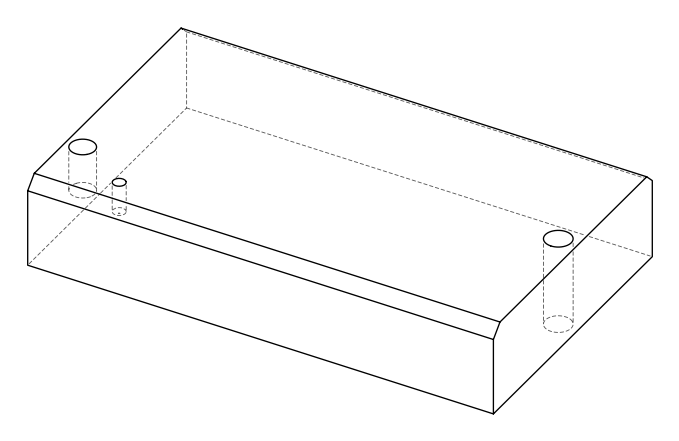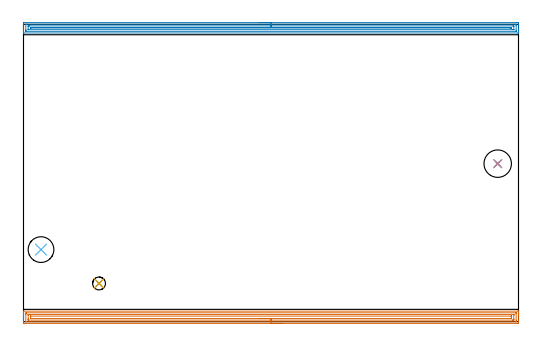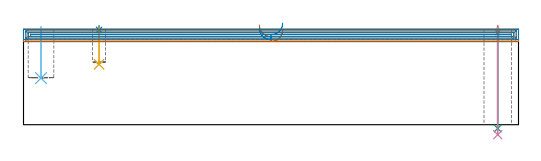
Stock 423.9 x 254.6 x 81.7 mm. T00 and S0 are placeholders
(PLAN: 8 operations, 5 tool changes, 28.6 min)
(1 SPOT_DRILL | STEP1HOLE | NXT0321_9005460120000 | 0.05 min | 181 mm3)
(2 SPOT_DRILL_1 | STEP1POCKET | NXT0321_9005460120000 | 0.03 min | 1 mm3)
(3 DRILL_THROUGH_HOLE_INTO_CENTER | STEP1HOLE | NXT0301_065 | 0.35 min | 5505 mm3)
(4 DRILL_TO_ENLARGE_THROUGH_HOLE | STEP1HOLE | UGT0301_056 | 0.37 min | 29706 mm3)
(5 DRILL_BLIND_HOLE_INTO_CENTER | STEP1POCKET | NXT0301_082 | 0.13 min | 2755 mm3)
(6 INDEXABLE_INSERT_DRILL_BLIND_HOLE_FROM_SOLID | STEP1POCKET_1 | NXT0302_015 | 0.18 min | 15773 mm3)
(7 AREA_MILL | FG_CHAMFER_SURFACE | UGT0205_001 | 13.81 min | 23351 mm3)
(8 AREA_MILL_1 | FG_CHAMFER_SURFACE_1 | UGT0205_001 | 13.73 min | 16793 mm3)
(TOOL NXT0321_9005460120000 | NC Spot Drill, 142deg, 12mm, Carbide, Uncoated | D12 PA142 FL30 Z2)
(TOOL NXT0301_065 | Carbide Drill 9.4mm [860.1-0940-075A1-MM 2214] | D9.4 PA140 FL98 Z2)
(TOOL UGT0301_056 | Twist Drill 23.5 mm | D23.5 PA118 FL155 Z2)
(TOOL NXT0301_082 | Carbide Drill 11.1mm [860.1-1110-033A1-MM 2214] | D11.1 PA140 FL55 Z2)
(TOOL NXT0302_015 | Index. Insert Drill 22mm [880-D2200L25-03] | D22 PA176 FL66 Z2)
(TOOL UGT0205_001 | Chamfer Mill 20 x 3 x 45 deg. | D20 FL50 Z2)
(OP 1 SPOT_DRILL)
G17 G21 G94 G90
T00 M6
G54
G17 G0 G90 X406.1 Y135.3 S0 M3
G43 Z91.7 H0
G94 G81 G98 Z78.7 F250. R84.7
G80
M5
M2
(OP 2 SPOT_DRILL_1)
G17 G21 G94 G90
T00 M6
G54
G17 G0 G90 X64.7 Y32.7 S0 M3
G43 Z91.7 H0
G94 G81 G98 Z81.222 F250. R84.7
G80
M5
M2
(OP 3 DRILL_THROUGH_HOLE_INTO_CENTER)
G17 G21 G94 G90
T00 M6
G54
G17 G0 G90 X406.1 Y135.3 S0 M3
G43 Z91.7 H1
G94 G73 G98 Z-3.211 F250. Q8.491 R83.7
G80
M5
M2
(OP 4 DRILL_TO_ENLARGE_THROUGH_HOLE)
G17 G21 G94 G90
T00 M6
G54
G17 G0 G90 X406.1 Y135.3 S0 M3
G43 Z91.7 H0
G94 G73 G98 Z-8.56 F250. Q22.565 R83.7
G80
M5
M2
(OP 5 DRILL_BLIND_HOLE_INTO_CENTER)
G17 G21 G94 G90
T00 M6
G54
G17 G0 G90 X64.7 Y32.7 S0 M3
G43 Z91.7 H1
G94 G81 G98 Z51.7 F250. R83.7
G80
M5
M2
(OP 6 INDEXABLE_INSERT_DRILL_BLIND_HOLE_FROM_SOLID)
G17 G21 G94 G90
T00 M6
G54
G17 G0 G90 X15. Y61.7 S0 M3
G43 Z91.7 H1
G94 G81 G98 Z39.9 F250. R83.7
G80
M5
M2
(OP 7 AREA_MILL)
G17 G21 G94 G90
T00 M6
G54
G17 G0 G90 X221.95 Y-1.5 S1061 M3
G43 Z91.7 H0
Z81.2
G94 G1 X221.912 Z80.328 F250.
X221.798 Z79.464
X221.609 Z78.612
X221.347 Z77.78
X221.013 Z76.974
X220.61 Z76.2
X220.142 Z75.464
X219.61 Z74.772
X219.021 Z74.129
X218.378 Z73.54
X217.686 Z73.008
X216.95 Z72.54
X216.176 Z72.137
X215.37 Z71.803
X214.538 Z71.541
X213.686 Z71.352
X212.822 Z71.238
X211.95 Z71.2
X0.621
X0.146 Y-1.495 Z71.203
X0.01 Y-1.492 Z71.206
X0. Y-1.352 Z71.345
Y5.947 Z78.642
Y6.483 Z79.18
Y6.826 Z79.522
Y7.362 Z80.058
Y7.705 Z80.4
Y8.676 Z81.376
X0.01 Y8.993 Z81.693
X0.174 Y9. Z81.7
X423.726
X423.89 Y8.993 Z81.693
X423.9 Y8.675 Z81.375
Y8.391 Z81.09
Y7.705 Z80.4
Y6.483 Z79.18
Y5.947 Z78.642
Y5.336 Z78.032
Y-0.816 Z71.881
X423.897 Y-1.084 Z71.613
X423.89 Y-1.492 Z71.205
X423.698 Y-1.496 Z71.202
X423.279 Y-1.5 Z71.2
X211.95
Y-0.086 Z72.614
X2.287
X2.045 Y-0.084 Z72.616
X2.016 Y-0.082 Z72.618
X2.01 Y-0.079 Z72.621
X2.006 Y-0.071 Z72.629
X2.002 Y-0.037 Z72.663
X2.001 Y-0.004 Z72.696
X2. Y0.196 Z72.896
Y6.348 Z79.048
X2.004 Y6.826 Z79.526
X2.009 Y7.218 Z79.918
X2.032 Y7.579 Z80.279
X2.408 Y7.584 Z80.284
X2.53 Y7.585 Z80.285
X421.613
X421.855 Y7.584 Z80.284
X421.884 Y7.582 Z80.282
X421.89 Y7.579 Z80.279
X421.894 Y7.571 Z80.271
X421.898 Y7.537 Z80.237
X421.899 Y7.504 Z80.204
X421.9 Y7.304 Z80.004
Y1.151 Z73.851
X421.896 Y0.674 Z73.374
X421.891 Y0.282 Z72.982
X421.868 Y-0.079 Z72.621
X421.492 Y-0.084 Z72.616
X421.37 Y-0.085 Z72.615
X211.95 Y-0.086 Z72.614
Y1.328 Z74.028
X4.195 Y1.329 Z74.029
X4.119
X4.059 Y1.332 Z74.032
X4.021 Y1.335 Z74.035
X4.01 Y1.339 Z74.039
X4.008 Y1.361 Z74.061
X4.003 Y1.553 Z74.253
X4. Y1.745 Z74.445
Y2.432 Z75.132
Y5.26 Z77.96
X4.002 Y5.947 Z78.647
X4.005 Y6.135 Z78.835
X4.01 Y6.161 Z78.861
X4.027 Y6.165 Z78.865
X4.082 Y6.168 Z78.868
X4.195 Y6.17 Z78.87
X4.861 Y6.171 Z78.871
X5.089
X419.705
X419.781 Y6.17 Z78.87
X419.841 Y6.168 Z78.868
X419.879 Y6.165 Z78.865
X419.89 Y6.161 Z78.861
X419.892 Y6.139 Z78.839
X419.897 Y5.947 Z78.647
X419.9 Y5.755 Z78.455
Y5.068 Z77.768
Y2.24 Z74.94
X419.898 Y1.553 Z74.253
X419.895 Y1.365 Z74.065
X419.891 Y1.339 Z74.039
X419.873 Y1.335 Z74.035
X419.818 Y1.332 Z74.032
X419.705 Y1.33 Z74.03
X419.039 Y1.329 Z74.029
X418.811 Y1.328 Z74.028
X211.95
Y2.743 Z75.443
X6.56
X6.14 Y2.744 Z75.444
X6.057 Y2.747 Z75.447
X6.021 Y2.749 Z75.449
X6.01 Y2.754 Z75.454
X6.007 Y2.777 Z75.477
X6.004 Y2.88 Z75.58
X6. Y3.293 Z75.993
Y4.172 Z76.872
Y4.189 Z76.889
X6.004 Y4.62 Z77.32
X6.008 Y4.727 Z77.427
X6.01 Y4.748 Z77.448
X6.038 Y4.751 Z77.451
X6.106 Y4.754 Z77.454
X6.3 Y4.756 Z77.456
X417.34 Y4.757 Z77.457
X417.76 Y4.755 Z77.455
X417.843 Y4.753 Z77.453
X417.879 Y4.751 Z77.451
X417.89 Y4.745 Z77.445
X417.893 Y4.723 Z77.423
X417.896 Y4.62 Z77.32
X417.9 Y4.207 Z76.907
Y3.328 Z76.028
X417.896 Y2.88 Z75.58
X417.892 Y2.773 Z75.473
X417.89 Y2.751 Z75.451
X417.862 Y2.749 Z75.449
X417.794 Y2.746 Z75.446
X417.6 Y2.743 Z75.443
X211.95
X211.078 Z75.481
X210.214 Z75.595
X209.362 Z75.783
X208.53 Z76.046
X207.724 Z76.38
X206.95 Z76.782
X206.214 Z77.251
X205.522 Z77.782
X204.879 Z78.372
X204.29 Z79.015
X203.758 Z79.707
X203.29 Z80.443
X202.887 Z81.216
X202.553 Z82.022
X202.291 Z82.854
X202.102 Z83.706
X201.988 Z84.571
X201.95 Z85.443
G0 Z91.7
M5
M2
(OP 8 AREA_MILL_1)
G17 G21 G94 G90
T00 M6
G54
G17 G0 G90 X201.95 Y256.1 S1061 M3
G43 Z91.7 H0
Z82.8
G94 G1 X201.988 Z81.928 F250.
X202.102 Z81.064
X202.291 Z80.212
X202.553 Z79.38
X202.887 Z78.574
X203.29 Z77.8
X203.758 Z77.064
X204.29 Z76.372
X204.879 Z75.729
X205.522 Z75.14
X206.214 Z74.609
X206.95 Z74.14
X207.724 Z73.737
X208.53 Z73.403
X209.362 Z73.141
X210.213 Z72.952
X211.078 Z72.838
X211.95 Z72.8
X422.798
X423.279 Y256.099 Z72.801
X423.755 Y256.095 Z72.803
X423.891 Y256.092 Z72.806
X423.9 Y255.624 Z73.273
Y250.325 Z78.569
Y249.787 Z79.11
Y249.442 Z79.454
Y248.903 Z79.993
Y248.559 Z80.336
Y247.87 Z81.03
Y247.571 Z81.328
X423.893 Y247.213 Z81.678
X423.891 Y247.203 Z81.688
X423.727 Y247.2 Z81.7
X0.174
X0.009 Y247.203 Z81.688
X0.007 Y247.213 Z81.678
X0. Y247.57 Z81.329
Y247.87 Z81.029
Y248.559 Z80.336
Y249.786 Z79.11
Y250.325 Z78.569
Y250.939 Z77.956
Y255.355 Z73.542
X0.003 Y255.624 Z73.273
X0.009 Y256.092 Z72.806
X0.145 Y256.095 Z72.803
X0.621 Y256.1 Z72.8
X211.95
Y254.686 Z74.214
X421.492 Y254.685 Z74.215
X421.549
X421.878 Y254.679 Z74.221
X421.89 Y254.572 Z74.328
X421.897 Y254.341 Z74.559
X421.899 Y253.858 Z75.042
X421.9 Y253.455 Z75.445
X421.899 Y249.04 Z79.86
X421.89 Y248.636 Z80.264
X421.888 Y248.62 Z80.28
X421.883 Y248.618 Z80.282
X421.858 Y248.616 Z80.284
X421.806 Y248.615 Z80.285
X421.701 Y248.614 Z80.286
X2.408 Y248.615 Z80.285
X2.351
X2.022 Y248.621 Z80.279
X2.01 Y248.728 Z80.172
X2.003 Y248.959 Z79.941
X2.001 Y249.442 Z79.458
X2. Y249.845 Z79.055
X2.001 Y254.26 Z74.64
X2.01 Y254.664 Z74.236
X2.012 Y254.68 Z74.22
X2.017 Y254.682 Z74.218
X2.042 Y254.684 Z74.216
X2.094 Y254.685 Z74.215
X2.199 Y254.686 Z74.214
X211.95
Y253.271 Z75.629
X419.111
X419.705 Y253.269 Z75.631
X419.804 Y253.268 Z75.632
X419.876 Y253.265 Z75.635
X419.89 Y253.167 Z75.733
X419.895 Y252.975 Z75.925
X419.899 Y252.783 Z76.117
Y250.325 Z78.575
X419.897 Y250.135 Z78.765
X419.89 Y250.069 Z78.831
X419.883 Y250.035 Z78.865
X419.854 Y250.034 Z78.866
X419.705 Y250.031 Z78.869
X419.111 Y250.029 Z78.871
X418.811
X4.495
X4.195 Y250.031 Z78.869
X4.096 Y250.032 Z78.868
X4.024 Y250.035 Z78.865
X4.01 Y250.133 Z78.767
X4.005 Y250.325 Z78.575
X4.001 Y250.517 Z78.383
Y252.975 Z75.925
X4.003 Y253.165 Z75.735
X4.01 Y253.231 Z75.669
X4.016 Y253.265 Z75.635
X4.046 Y253.266 Z75.634
X4.195 Y253.269 Z75.631
X4.789 Y253.271 Z75.629
X5.089
X211.95
Y251.857 Z77.043
X417.261
X417.68 Y251.854 Z77.046
X417.881 Y251.85 Z77.05
X417.89 Y251.65 Z77.25
X417.881 Y251.45 Z77.45
X417.678 Y251.446 Z77.454
X417.261 Y251.443 Z77.457
X417.024
X6.639
X6.22 Y251.446 Z77.454
X6.019 Y251.45 Z77.45
X6.01 Y251.65 Z77.25
X6.019 Y251.85 Z77.05
X6.222 Y251.855 Z77.045
X6.457 Y251.857 Z77.043
X6.876
X211.95
X212.822 Z77.081
X213.686 Z77.195
X214.538 Z77.383
X215.37 Z77.646
X216.176 Z77.98
X216.95 Z78.382
X217.686 Z78.851
X218.378 Z79.382
X219.021 Z79.972
X219.61 Z80.615
X220.141 Z81.307
X220.61 Z82.043
X221.013 Z82.817
X221.347 Z83.622
X221.609 Z84.455
X221.798 Z85.306
X221.912 Z86.171
X221.95 Z87.043
G0 Z91.7
M5
M2
